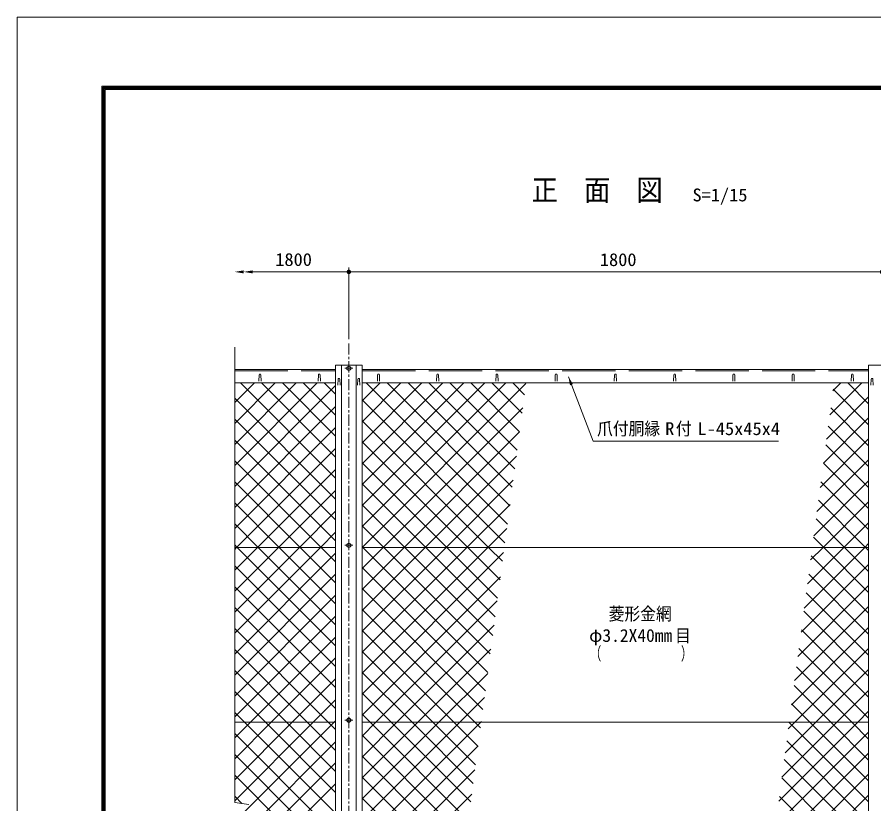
# Model space of a CAD drawing. Units: millimetres, scale not verified. Extents: x -4455 to 4455, y -3150 to 3150.
# Drawn here: x -4455 to -1562, y 495 to 3150 of the extents above; entities that cross this region are included whole.
import ezdxf
from ezdxf.enums import TextEntityAlignment as Align

# ---------------------------------------------------------------- set-up
doc = ezdxf.new("R2010")
doc.units = ezdxf.units.MM
doc.header["$LTSCALE"] = 30
doc.linetypes.add('DASHED', pattern=[7.5, 6, -1.5])
doc.linetypes.add('USER1', pattern=[2, 1.25, -0.25, 0.25, -0.25])
for name, color, linetype, lineweight in [('0-0_7詳細', 7, 'Continuous', 18), ('0-1_1部材', 3, 'Continuous', 18), ('0-2_8部品', 3, 'Continuous', 18), ('0-4_6文字', 3, 'Continuous', 9), ('0-5_5寸法', 1, 'Continuous', 18), ('0-7_SUNPOU', 1, 'Continuous', 18), ('0-8_中心線', 1, 'USER1', 18), ('0-9_2網', 4, 'Continuous', 18), ('1-0_D-TTL', 7, 'Continuous', 9)]:
    doc.layers.add(name, color=color, linetype=linetype, lineweight=lineweight)
doc.styles.add('ＭＳ ゴシック', font='')
doc.styles.get('ＭＳ ゴシック').set_extended_font_data('MS Gothic')

# ---------------------------------------------------------------- blocks, each defined once
blk = doc.blocks.new('M1')
at = {"layer": '0-7_SUNPOU'}
blk.add_line((-7.5, 0), (-57.86, 0), dxfattribs=at)
for points in [[(0, 0), (-7.5, 0), (-7.44, 0.94)], [(0, 0), (-7.44, -0.94), (-7.5, 0)], [(0, 0), (-7.44, 0.94), (-7.26, 1.87)], [(0, 0), (-7.26, -1.87), (-7.44, -0.94)], [(0, 0), (-7.26, 1.87), (-6.97, 2.76)], [(0, 0), (-6.97, -2.76), (-7.26, -1.87)], [(0, 0), (-6.97, 2.76), (-6.57, 3.61)], [(0, 0), (-6.57, -3.61), (-6.97, -2.76)], [(0, 0), (-6.57, 3.61), (-6.07, 4.41)], [(0, 0), (-6.07, -4.41), (-6.57, -3.61)], [(0, 0), (-6.07, 4.41), (-5.47, 5.13)], [(0, 0), (-5.47, -5.13), (-6.07, -4.41)], [(0, 0), (-5.47, 5.13), (-4.78, 5.78)], [(0, 0), (-4.78, -5.78), (-5.47, -5.13)], [(0, 0), (-4.78, 5.78), (-4.02, 6.33)], [(0, 0), (-4.02, -6.33), (-4.78, -5.78)], [(0, 0), (-4.02, 6.33), (-3.19, 6.79)], [(0, 0), (-3.19, -6.79), (-4.02, -6.33)], [(0, 0), (-3.19, 6.79), (-2.32, 7.13)], [(0, 0), (-2.32, -7.13), (-3.19, -6.79)], [(0, 0), (-2.32, 7.13), (-1.41, 7.37)], [(0, 0), (-1.41, -7.37), (-2.32, -7.13)], [(0, 0), (-1.41, 7.37), (-0.47, 7.49)], [(0, 0), (-0.47, -7.49), (-1.41, -7.37)], [(0, 0), (-0.47, 7.49), (0.47, 7.49)], [(0, 0), (0.47, -7.49), (-0.47, -7.49)], [(0, 0), (0.47, 7.49), (1.41, 7.37)], [(0, 0), (1.41, 7.37), (2.32, 7.13)], [(0, 0), (2.32, 7.13), (3.19, 6.79)], [(0, 0), (3.19, 6.79), (4.02, 6.33)], [(0, 0), (4.02, 6.33), (4.78, 5.78)], [(0, 0), (4.78, 5.78), (5.47, 5.13)], [(0, 0), (5.47, 5.13), (6.07, 4.41)], [(0, 0), (6.07, 4.41), (6.57, 3.61)], [(0, 0), (6.57, 3.61), (6.97, 2.76)], [(0, 0), (6.97, 2.76), (7.26, 1.87)], [(0, 0), (7.26, 1.87), (7.44, 0.94)], [(0, 0), (7.44, 0.94), (7.5, 0)], [(0, 0), (1.41, -7.37), (0.47, -7.49)], [(0, 0), (2.32, -7.13), (1.41, -7.37)], [(0, 0), (3.19, -6.79), (2.32, -7.13)], [(0, 0), (4.02, -6.33), (3.19, -6.79)], [(0, 0), (4.78, -5.78), (4.02, -6.33)], [(0, 0), (5.47, -5.13), (4.78, -5.78)], [(0, 0), (6.07, -4.41), (5.47, -5.13)], [(0, 0), (6.57, -3.61), (6.07, -4.41)], [(0, 0), (6.97, -2.76), (6.57, -3.61)], [(0, 0), (7.26, -1.87), (6.97, -2.76)], [(0, 0), (7.44, -0.94), (7.26, -1.87)], [(0, 0), (7.5, 0), (7.44, -0.94)]]:
    blk.add_solid(points, dxfattribs=at)

msp = doc.modelspace()

# ---------------------------------------------------------------- linework, layer by layer
at = {"layer": '0-0_7詳細', "color": 1}
for p, q in [((-3334.88, 2063.92), (-3334.88, 2305.58)), ((-3304.88, 2290.58), (-1564.88, 2290.58))]:
    msp.add_line(p, q, dxfattribs=at)
at = {"layer": '0-1_1部材', "color": 4}
for q in [(-3720.36, 2036.28), (-3672.67, 493.81)]:
    msp.add_line((-3720.36, 500.44), q, dxfattribs=at)
at = {"layer": '0-1_1部材', "color": 7, "lineweight": 9}
for p, q in [((-3379.88, 1975.81), (-3379.88, -1394.19)), ((-3379.88, 1975.81), (-3289.88, 1975.81)), ((-3289.88, 1975.81), (-3289.88, -1394.19)), ((-1579.88, 1975.81), (-1579.88, -1394.19)), ((-1579.88, 1975.81), (-1489.88, 1975.81)), ((-3720.36, 1960.81), (-3379.88, 1960.81)), ((-3289.88, 1960.81), (-1579.88, 1960.81)), ((-3720.36, 1915.81), (-3379.88, 1915.81)), ((-3289.88, 1915.81), (-1579.88, 1915.81))]:
    msp.add_line(p, q, dxfattribs=at)
at = {"layer": '0-1_1部材'}
for p, q in [((-3359.88, 1975.81), (-3359.88, -1394.19)), ((-3309.88, 1975.81), (-3309.88, -1394.19)), ((-3638.63, 1922.31), (-3637.88, 1942.81)), ((-3631.13, 1922.31), (-3631.88, 1942.81)), ((-3438.63, 1922.31), (-3437.88, 1942.81)), ((-3431.13, 1922.31), (-3431.88, 1942.81)), ((-3238.63, 1922.31), (-3237.88, 1942.81)), ((-3231.13, 1922.31), (-3231.88, 1942.81)), ((-3038.63, 1922.31), (-3037.88, 1942.81)), ((-3031.13, 1922.31), (-3031.88, 1942.81)), ((-2838.63, 1922.31), (-2837.88, 1942.81)), ((-2831.13, 1922.31), (-2831.88, 1942.81)), ((-2638.63, 1922.31), (-2637.88, 1942.81)), ((-2631.13, 1922.31), (-2631.88, 1942.81)), ((-2438.63, 1922.31), (-2437.88, 1942.81)), ((-2431.13, 1922.31), (-2431.88, 1942.81)), ((-2238.63, 1922.31), (-2237.88, 1942.81)), ((-2231.13, 1922.31), (-2231.88, 1942.81)), ((-2038.63, 1922.31), (-2037.88, 1942.81)), ((-2031.13, 1922.31), (-2031.88, 1942.81)), ((-1838.63, 1922.31), (-1837.88, 1942.81)), ((-1831.13, 1922.31), (-1831.88, 1942.81)), ((-1638.63, 1922.31), (-1637.88, 1942.81)), ((-1631.13, 1922.31), (-1631.88, 1942.81)), ((-3372.13, 1907.81), (-3371.38, 1928.31)), ((-3364.63, 1907.81), (-3365.38, 1928.31)), ((-3305.13, 1907.81), (-3304.38, 1928.31)), ((-3297.63, 1907.81), (-3298.38, 1928.31)), ((-1572.13, 1907.81), (-1571.38, 1928.31)), ((-1564.63, 1907.81), (-1565.38, 1928.31)), ((-3720.36, 1360.81), (-3379.88, 1360.81)), ((-1579.88, 1360.81), (-3289.88, 1360.81)), ((-3720.36, 770.81), (-3379.88, 770.81)), ((-1579.88, 770.81), (-3289.88, 770.81))]:
    msp.add_line(p, q, dxfattribs=at)
at = {"layer": '0-1_1部材', "color": 1, "linetype": 'DASHED'}
for p, q in [((-3720.36, 1956.81), (-3379.88, 1956.81)), ((-3289.88, 1956.81), (-1579.88, 1956.81))]:
    msp.add_line(p, q, dxfattribs=at)
at = {"layer": '0-1_1部材'}
for centre in [(-3634.88, 1942.81), (-3434.88, 1942.81), (-3234.88, 1942.81), (-3034.88, 1942.81), (-2834.88, 1942.81), (-2634.88, 1942.81), (-2434.88, 1942.81), (-2234.88, 1942.81), (-2034.88, 1942.81), (-1834.88, 1942.81), (-1634.88, 1942.81), (-3368.38, 1928.31), (-3301.38, 1928.31), (-1568.38, 1928.31)]:
    msp.add_arc(centre, 3, 0, 180, dxfattribs=at)
at = {"layer": '0-2_8部品', "color": 1, "linetype": 'USER1'}
for p, q in [((-3348.32, 1965.26), (-3321.43, 1965.26)), ((-3326.69, 1965.31), (-3342.96, 1965.31)), ((-3348.32, 1367.94), (-3321.43, 1367.94)), ((-3348.32, 777.94), (-3321.43, 777.94))]:
    msp.add_line(p, q, dxfattribs=at)
at = {"layer": '0-2_8部品'}
for centre in [(-3334.88, 1965.26), (-3334.88, 1367.94), (-3334.88, 777.94)]:
    msp.add_circle(centre, 6.8, dxfattribs=at)
at = {"layer": '0-4_6文字', "color": 7}
msp.add_line((-2510.46, 1719.64), (-2593.23, 1936.11), dxfattribs=at)
at = {"layer": '0-4_6文字', "color": 1, "lineweight": 18}
msp.add_line((-1884.03, 1719.64), (-2510.46, 1719.64), dxfattribs=at)
at = {"layer": '0-4_6文字', "color": 7}
msp.add_solid([(-2593.95, 1937.98), (-2578.37, 1911.82), (-2588.1, 1908.1)], dxfattribs=at)
at = {"layer": '0-5_5寸法'}
msp.add_line((-3660, 2290.58), (-3334.88, 2290.58), dxfattribs=at)
for points in [[(-3690, 2295.58), (-3690, 2285.58), (-3720, 2290.58)], [(-3660, 2295.58), (-3660, 2285.58), (-3690, 2290.58)]]:
    msp.add_solid(points, dxfattribs=at)
at = {"layer": '0-8_中心線'}
msp.add_line((-3334.88, 2048.92), (-3334.88, -1421.46), dxfattribs=at)
at = {"layer": '0-9_2網'}
for p, q in [((-3720.36, 1849.3), (-3653.86, 1915.81)), ((-3720.36, 1778.59), (-3583.14, 1915.81)), ((-3720.36, 1707.88), (-3512.43, 1915.81)), ((-3720.36, 1637.17), (-3441.72, 1915.81)), ((-3379.88, 1594.88), (-3700.81, 1915.81)), ((-3379.88, 1665.59), (-3630.1, 1915.81)), ((-3379.88, 1736.3), (-3559.39, 1915.81)), ((-3379.88, 1807.01), (-3488.68, 1915.81)), ((-3379.88, 1877.72), (-3417.97, 1915.81)), ((-3289.88, 1855.51), (-3229.59, 1915.81)), ((-3289.88, 1784.8), (-3158.88, 1915.81)), ((-3289.88, 1714.09), (-3088.17, 1915.81)), ((-3289.88, 1643.38), (-3017.46, 1915.81)), ((-3289.88, 1572.67), (-2946.75, 1915.81)), ((-3289.88, 1501.96), (-2876.04, 1915.81)), ((-3289.88, 1431.25), (-2805.33, 1915.81)), ((-3289.62, 1360.81), (-2736.86, 1913.56)), ((-2799.58, 1438.83), (-3276.55, 1915.81)), ((-2791.33, 1501.29), (-3205.84, 1915.81)), ((-2783.08, 1563.75), (-3135.13, 1915.81)), ((-2774.82, 1626.21), (-3064.42, 1915.81)), ((-2766.57, 1688.67), (-2993.71, 1915.81)), ((-2758.32, 1751.13), (-2923, 1915.81)), ((-2750.07, 1813.59), (-2852.28, 1915.81)), ((-2741.82, 1876.05), (-2781.57, 1915.81)), ((-1711.28, 1807.77), (-1603.25, 1915.81)), ((-1700.51, 1889.25), (-1673.96, 1915.81)), ((-1579.88, 1845.49), (-1650.2, 1915.81)), ((-3720.36, 1566.46), (-3379.88, 1906.93)), ((-1579.88, 1774.78), (-1699.8, 1894.69)), ((-3379.88, 1524.17), (-3720.36, 1864.64)), ((-2807.83, 1376.38), (-3289.88, 1858.43)), ((-1722.04, 1726.3), (-1579.88, 1868.46)), ((-3720.36, 1495.75), (-3379.88, 1836.22)), ((-3218.91, 1360.81), (-2747.63, 1832.09)), ((-1579.88, 1704.07), (-1708.05, 1832.23)), ((-3379.88, 1453.46), (-3720.36, 1793.93)), ((-1732.8, 1644.83), (-1579.88, 1797.75)), ((-3720.36, 1425.04), (-3379.88, 1765.51)), ((-1579.88, 1633.35), (-1716.3, 1769.77)), ((-3148.2, 1360.81), (-2758.39, 1750.61)), ((-3379.88, 1382.74), (-3720.36, 1723.22)), ((-2933.68, 1360.81), (-3289.88, 1717.01)), ((-1743.57, 1563.35), (-1579.88, 1727.04)), ((-1579.88, 1562.64), (-1724.55, 1707.31)), ((-3713.88, 1360.81), (-3379.88, 1694.8)), ((-3077.48, 1360.81), (-2769.15, 1669.14)), ((-1754.33, 1481.88), (-1579.88, 1656.32)), ((-3643.17, 1360.81), (-3379.88, 1624.09)), ((-3004.39, 1360.81), (-3289.88, 1646.3)), ((-1579.88, 1491.93), (-1732.8, 1644.85)), ((-3499.37, 1360.81), (-3720.36, 1581.8)), ((-3075.1, 1360.81), (-3289.88, 1575.59)), ((-3006.77, 1360.81), (-2779.92, 1587.66)), ((-1765.09, 1400.4), (-1579.88, 1585.61)), ((-1579.88, 1421.22), (-1741.05, 1582.39)), ((-3572.46, 1360.81), (-3379.88, 1553.38)), ((-3570.08, 1360.81), (-3720.36, 1511.09)), ((-2936.06, 1360.81), (-2790.68, 1506.19)), ((-1590.18, 1360.81), (-1749.3, 1519.93)), ((-3501.75, 1360.81), (-3379.88, 1482.67)), ((-1660.89, 1360.81), (-1757.56, 1457.47)), ((-3640.79, 1360.81), (-3720.36, 1440.38)), ((-2865.35, 1360.81), (-2801.44, 1424.71)), ((-3431.04, 1360.81), (-3379.88, 1411.96)), ((-3711.5, 1360.81), (-3720.36, 1369.67)), ((-3720.36, 1354.33), (-3713.88, 1360.81)), ((-3720.36, 1283.62), (-3643.17, 1360.81)), ((-3720.36, 1212.91), (-3572.46, 1360.81)), ((-3720.36, 1142.2), (-3501.75, 1360.81)), ((-3720.36, 1071.49), (-3431.04, 1360.81)), ((-3379.88, 1029.19), (-3711.5, 1360.81)), ((-3379.88, 1099.9), (-3640.79, 1360.81)), ((-3379.88, 1170.61), (-3570.08, 1360.81)), ((-3379.88, 1241.32), (-3499.37, 1360.81)), ((-3289.88, 1360.54), (-3289.62, 1360.81)), ((-3289.88, 1289.83), (-3218.91, 1360.81)), ((-3289.88, 1219.12), (-3148.2, 1360.81)), ((-3289.88, 1148.41), (-3077.48, 1360.81)), ((-3289.88, 1077.7), (-3006.77, 1360.81)), ((-3289.88, 1006.98), (-2936.06, 1360.81)), ((-3289.88, 936.27), (-2865.35, 1360.81)), ((-2840.84, 1126.54), (-3075.1, 1360.81)), ((-2832.58, 1189), (-3004.39, 1360.81)), ((-2824.33, 1251.46), (-2933.68, 1360.81)), ((-1579.88, 1279.8), (-1660.89, 1360.81)), ((-1579.88, 1350.51), (-1590.18, 1360.81)), ((-3720.36, 1000.77), (-3379.88, 1341.25)), ((-3289.88, 865.56), (-2812.21, 1343.24)), ((-1579.88, 1138.38), (-1774.06, 1332.55)), ((-1808.15, 1074.51), (-1579.88, 1302.77)), ((-3379.88, 958.48), (-3720.36, 1298.95)), ((-2873.84, 876.7), (-3289.88, 1292.74)), ((-3720.36, 930.06), (-3379.88, 1270.54)), ((-3289.88, 794.85), (-2822.97, 1261.77)), ((-1579.88, 1067.67), (-1782.31, 1270.09)), ((-3379.88, 887.77), (-3720.36, 1228.24)), ((-2882.09, 814.24), (-3289.88, 1222.03)), ((-1818.91, 993.03), (-1579.88, 1232.06)), ((-3720.36, 859.35), (-3379.88, 1199.83)), ((-1579.88, 996.96), (-1790.56, 1207.64)), ((-3379.88, 817.06), (-3720.36, 1157.53)), ((-3243.22, 770.81), (-2833.73, 1180.29)), ((-1829.68, 911.56), (-1579.88, 1161.35)), ((-3720.36, 788.64), (-3379.88, 1129.12)), ((-2909.37, 770.81), (-3289.88, 1151.32)), ((-1579.88, 926.25), (-1798.81, 1145.18)), ((-3404.34, 770.81), (-3720.36, 1086.82)), ((-2980.08, 770.81), (-3289.88, 1080.61)), ((-3172.51, 770.81), (-2844.5, 1098.82)), ((-1840.44, 830.08), (-1579.88, 1090.64)), ((-1579.88, 855.54), (-1807.06, 1082.72)), ((-3667.48, 770.81), (-3379.88, 1058.41)), ((-3475.05, 770.81), (-3720.36, 1016.11)), ((-3101.8, 770.81), (-2855.26, 1017.34)), ((-1829.01, 770.81), (-1579.88, 1019.93)), ((-1579.88, 784.83), (-1815.32, 1020.26)), ((-3596.77, 770.81), (-3379.88, 987.7)), ((-3050.79, 770.81), (-3289.88, 1009.9)), ((-3545.76, 770.81), (-3720.36, 945.4)), ((-3121.5, 770.81), (-3289.88, 939.19)), ((-3031.09, 770.81), (-2866.02, 935.87)), ((-1758.3, 770.81), (-1579.88, 949.22)), ((-3526.06, 770.81), (-3379.88, 916.98)), ((-3616.47, 770.81), (-3720.36, 874.69)), ((-1707.28, 770.81), (-1831.82, 895.34)), ((-3455.35, 770.81), (-3379.88, 846.27)), ((-2960.38, 770.81), (-2876.79, 854.4)), ((-1778, 770.81), (-1840.07, 832.88)), ((-3687.18, 770.81), (-3720.36, 803.98)), ((-3720.36, 717.93), (-3667.48, 770.81)), ((-3720.36, 647.22), (-3596.77, 770.81)), ((-3720.36, 576.51), (-3526.06, 770.81)), ((-3720.36, 505.8), (-3455.35, 770.81)), ((-3379.88, 463.51), (-3687.18, 770.81)), ((-3379.88, 534.22), (-3616.47, 770.81)), ((-3379.88, 604.93), (-3545.76, 770.81)), ((-3379.88, 675.64), (-3475.05, 770.81)), ((-3379.88, 746.35), (-3404.34, 770.81)), ((-3289.88, 724.14), (-3243.22, 770.81)), ((-3289.88, 653.43), (-3172.51, 770.81)), ((-3289.88, 582.72), (-3101.8, 770.81)), ((-3289.88, 512.01), (-3031.09, 770.81)), ((-3289.88, 441.3), (-2960.38, 770.81)), ((-3289.88, 370.59), (-2889.67, 770.81)), ((-2915.1, 564.41), (-3121.5, 770.81)), ((-2906.85, 626.86), (-3050.79, 770.81)), ((-2898.59, 689.32), (-2980.08, 770.81)), ((-2890.34, 751.78), (-2909.37, 770.81)), ((-2889.67, 770.81), (-2887.55, 772.92)), ((-1861.97, 667.14), (-1758.3, 770.81)), ((-1851.2, 748.61), (-1829.01, 770.81)), ((-1579.88, 501.98), (-1848.32, 770.42)), ((-1579.88, 572.69), (-1778, 770.81)), ((-1579.88, 643.4), (-1707.28, 770.81)), ((-3379.88, 392.8), (-3720.36, 733.27)), ((-2939.85, 377.03), (-3289.88, 727.06)), ((-1894.26, 422.71), (-1579.88, 737.09)), ((-3720.36, 364.38), (-3379.88, 704.85)), ((-1579.88, 431.27), (-1856.57, 707.96)), ((-3289.88, 299.88), (-2898.31, 691.45)), ((-1905.02, 341.24), (-1579.88, 666.38)), ((-3379.88, 322.08), (-3720.36, 662.56)), ((-2948.1, 314.57), (-3289.88, 656.35)), ((-1579.88, 360.56), (-1864.82, 645.5)), ((-3720.36, 293.67), (-3379.88, 634.14)), ((-3289.88, 229.17), (-2909.08, 609.97)), ((-3379.88, 251.37), (-3720.36, 591.85)), ((-2956.35, 252.11), (-3289.88, 585.64)), ((-1915.78, 259.77), (-1579.88, 595.66)), ((-1579.88, 289.85), (-1873.08, 583.04)), ((-3720.36, 222.96), (-3379.88, 563.43)), ((-3696.32, 497.1), (-3720.36, 521.14)), ((-1924.03, 180.81), (-1579.88, 524.95)), ((-2964.61, 189.65), (-3289.88, 514.93)), ((-1579.88, 219.14), (-1881.33, 520.58))]:
    msp.add_line(p, q, dxfattribs=at)
for points in [[(-2816.08, 1313.92), (-2862.97, 1360.81), (-3289.88, 1787.72)], [(-3379.88, 1312.03), (-3428.66, 1360.81), (-3720.36, 1652.51)], [(-2849.09, 1064.08), (-3145.81, 1360.81), (-3289.88, 1504.88)], [(-1775.86, 1318.93), (-1733.98, 1360.81), (-1579.88, 1514.9)], [(-2857.34, 1001.62), (-3216.52, 1360.81), (-3289.88, 1434.17)], [(-1786.62, 1237.46), (-1663.27, 1360.81), (-1579.88, 1444.19)], [(-1579.88, 1209.09), (-1731.6, 1360.81), (-1765.81, 1395.01)], [(-2865.59, 939.16), (-3287.23, 1360.81), (-3289.88, 1363.46)], [(-1797.38, 1155.98), (-1592.56, 1360.81), (-1579.88, 1373.48)], [(-1579.88, 714.12), (-1636.57, 770.81), (-1823.57, 957.8)], [(-2923.35, 501.95), (-3192.21, 770.81), (-3289.88, 868.48)], [(-1872.73, 585.66), (-1687.59, 770.81), (-1579.88, 878.51)], [(-2931.6, 439.49), (-3262.92, 770.81), (-3289.88, 797.77)], [(-1883.49, 504.19), (-1616.88, 770.81), (-1579.88, 807.8)], [(-3727.36, 428.09), (-3384.64, 770.81), (-3379.88, 775.56)], [(-3289.88, 158.46), (-3267.54, 180.81), (-2919.84, 528.5)]]:
    msp.add_lwpolyline(points, dxfattribs=at)
at = {"layer": '1-0_D-TTL', "color": 2, "lineweight": 18}
msp.add_lwpolyline([(-4454.85, 3150.21), (4454.85, 3150.21), (4454.85, -3150.21), (-4454.85, -3150.21)], close=True, dxfattribs=at)
at = {"layer": '1-0_D-TTL'}
for points in [[(-4168.47, 2916.87), (4168.47, 2916.87), (4168.47, -2916.87), (-4168.47, -2916.87)], [(-4165.81, 2914.21), (4165.81, 2914.21), (4165.81, -2914.21), (-4165.81, -2914.21)], [(-4163.16, 2911.56), (4163.16, 2911.56), (4163.16, -2911.56), (-4163.16, -2911.56)], [(-4160.51, 2908.91), (4160.51, 2908.91), (4160.51, -2908.91), (-4160.51, -2908.91)], [(-4157.86, 2906.26), (4157.86, 2906.26), (4157.86, -2906.26), (-4157.86, -2906.26)]]:
    msp.add_lwpolyline(points, close=True, dxfattribs=at)

# ---------------------------------------------------------------- block references
at = {"layer": '0-0_7詳細', "rotation": 180}
msp.add_blockref('M1', (-3334.88, 2290.58), dxfattribs=at)
at = {"layer": '0-0_7詳細'}
msp.add_blockref('M1', (-1534.88, 2290.58), dxfattribs=at)

# ---------------------------------------------------------------- texts
at = {"layer": '0-0_7詳細', "color": 3, "style": 'ＭＳ ゴシック', "width": 1.05}
msp.add_text('1800', height=43.33, dxfattribs=at).set_placement((-2487.38, 2297.25), align=Align.BOTTOM_LEFT)
at = {"layer": '0-4_6文字', "color": 7, "style": 'ＭＳ ゴシック', "width": 0.9}
msp.add_text('正\u3000面\u3000図', height=72.14, dxfattribs=at).set_placement((-2717.86, 2508.95), align=Align.BOTTOM_LEFT)
at = {"layer": '0-4_6文字', "style": 'ＭＳ ゴシック'}
for s, width, p in [('S=1/15', 1.05, (-2174.66, 2515.51)), ('爪付胴縁  付', 0.9, (-2496.74, 1726.88)), ('R', 1.05, (-2266.84, 1726.88)), ('L-45x45x4', 1.05, (-2157.74, 1726.88)), ('菱形金網', 0.9, (-2457.6, 1102.23)), ('目', 0.9, (-2233.53, 1028.48)), ('（\u3000\u3000\u3000 \u3000 \u3000\u3000）', 0.65, (-2520.88, 967.9))]:
    msp.add_text(s, height=43.33, dxfattribs=dict(at, width=width)).set_placement(p, align=Align.BOTTOM_LEFT)
msp.add_text('φ3.2X40mm', height=43.33, dxfattribs=at).set_placement((-2523.58, 1029.04), align=Align.BOTTOM_LEFT)
at = {"layer": '0-5_5寸法', "color": 3, "style": 'ＭＳ ゴシック', "width": 1.05}
msp.add_text('1800', height=43.33, dxfattribs=at).set_placement((-3583.36, 2297.67), align=Align.BOTTOM_LEFT)

doc.saveas('drawing.dxf')
